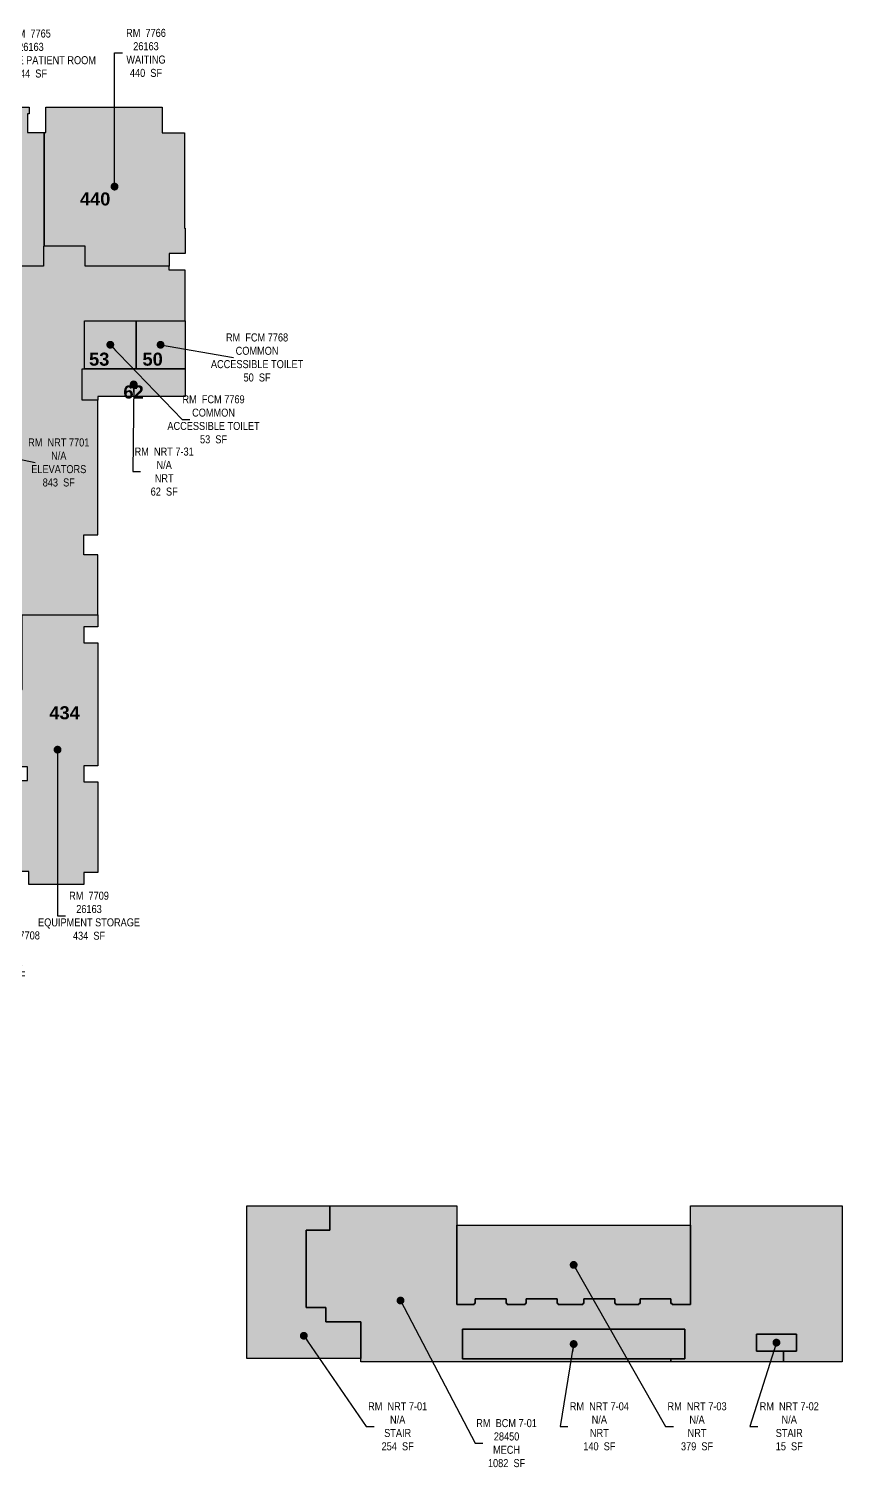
# Model space of a CAD drawing. Header units: inches. Extents: x -298 to 3431, y 1871 to 4448.
# Drawn here: x 2009 to 3431, y 1871 to 4388 of the extents above; entities that cross this region are included whole.
import ezdxf

# ---------------------------------------------------------------- set-up
doc = ezdxf.new("R2010")
doc.units = ezdxf.units.IN
doc.header["$LTSCALE"] = 96
doc.header["$MEASUREMENT"] = 0
doc.layers.get('Defpoints').update_dxf_attribs({"color": 31})
for name, color, linetype in [('0-LABEL', 3, 'Continuous'), ('1-NRT', 200, 'Continuous'), ('1-NRT-PTN', 253, 'Continuous'), ('3-FCM', 190, 'Continuous'), ('3-FCM-PTN', 9, 'Continuous'), ('4-OCC', 6, 'Continuous'), ('4-OCC-PTN', 95, 'Continuous')]:
    doc.layers.add(name, color=color, linetype=linetype)
doc.styles.add('AE-101i$0$Arial_B', font='arialbd.ttf', dxfattribs={"height": 9.132806})
doc.styles.add('ArialN', font='ARIALN.TTF')
doc.dimstyles.new('AB-220', dxfattribs={"dimscale": 220, "dimtxt": 0.070312, "dimasz": 0.0625, "dimexe": 0.0625, "dimexo": 0.125, "dimgap": 0.1875, "dimtad": 0, "dimdec": 4, "dimrnd": 0.0625, "dimzin": 0, "dimdsep": 46, "dimlunit": 4, "dimtxsty": 'ArialN', "dimblk": 'ARCHTICK', "dimcen": 0.0625, "dimclrd": 256, "dimclre": 256, "dimclrt": 256, "dimadec": 0, "dimazin": 0, "dimtfac": 1, "dimtdec": 4, "dimtofl": 0, "dimtmove": 2, "dimatfit": 3, "dimldrblk": 'DOT', "dimfxl": 0, "dimfrac": 2, "dimtolj": 1, "dimtzin": 0, "dimlwd": -1, "dimlwe": -1, "dimarcsym": 0})

# ---------------------------------------------------------------- blocks, each defined once
blk = doc.blocks.new('_ArchTick')
at = {"color": 0, "linetype": 'ByBlock', "const_width": 0.15}
blk.add_lwpolyline([(-0.5, -0.5), (0.5, 0.5)], dxfattribs=at)
blk = doc.blocks.new('_Dot')
at = {"lineweight": -2}
blk.add_line((-0.5, 0), (-1, 0), dxfattribs=at)
at = {"const_width": 0.5}
blk.add_lwpolyline([(-0.25, 0, 1), (0.25, 0, 1)], format="xyb", close=True, dxfattribs=at)

msp = doc.modelspace()

# ---------------------------------------------------------------- hatches: boundary and pattern name
at = {"layer": '1-NRT-PTN'}
h = msp.add_hatch(color=256, dxfattribs=at)
h.dxf.hatch_style = 1
h.paths.add_polyline_path([(2282.5, 3792.6), (2282.5, 3743.8), (2129.7, 3743.8), (2129.7, 3737.8), (2102.8, 3737.8), (2102.8, 3792.6)])
for points in [[(2390.3, 2328.1), (2482.3, 2328.1), (2535.8, 2328.1), (2535.8, 2285.1), (2494.3, 2285.1), (2494.3, 2150.1), (2528.3, 2150.1), (2528.3, 2125.1), (2589.8, 2125.1), (2589.8, 2060.6), (2390.3, 2060.6)], [(2757.8, 2294.1), (3165.8, 2294.1), (3165.8, 2155.1), (3133.8, 2155.1), (3133.8, 2157.1), (3131.8, 2157.1), (3131.8, 2165.1), (3077.8, 2165.1), (3077.8, 2157.1), (3075.8, 2157.1), (3075.8, 2155.1), (3035.8, 2155.1), (3035.8, 2157.1), (3033.8, 2157.1), (3033.8, 2165.1), (2979.8, 2165.1), (2979.8, 2157.1), (2977.8, 2157.1), (2977.8, 2155.1), (2934.8, 2155.1), (2934.8, 2157.1), (2932.8, 2157.1), (2932.8, 2165.1), (2878.8, 2165.1), (2878.8, 2157.1), (2876.8, 2157.1), (2876.8, 2155.1), (2845.8, 2155.1), (2845.8, 2157.1), (2843.8, 2157.1), (2843.8, 2165.1), (2789.8, 2165.1), (2789.8, 2157.1), (2787.8, 2157.1), (2787.8, 2155.1), (2757.8, 2155.1)], [(2767.3, 2112.1), (2767.3, 2060.1), (3156.3, 2060.1), (3156.3, 2112.1)], [(3281.3, 2103.6), (3351.3, 2103.6), (3351.3, 2073.6), (3281.3, 2073.6)]]:
    msp.add_hatch(color=256, dxfattribs=at).paths.add_polyline_path(points)
at = {"layer": '3-FCM-PTN'}
h = msp.add_hatch(color=256, dxfattribs=at)
h.dxf.hatch_style = 1
edge = h.paths.add_edge_path()
edge.add_arc((865.4, 3662.1), 265.3, 346.8175, 355.9138)
edge.add_line((1130, 3643.2), (1130, 3643.2))
edge.add_line((1130, 3643.2), (1129.1, 3643.3))
edge.add_line((1129.1, 3643.3), (1129.1, 3690.8))
edge.add_line((1129.1, 3690.8), (1130, 3690.9))
edge.add_arc((844.3, 3669.4), 286.5, 4.3007, 15.1537)
edge.add_arc((830.6, 3667.1), 300.4, 14.9027, 16.1646)
edge.add_line((1119.1, 3750.7), (1119.1, 3840))
edge.add_line((1119.1, 3840), (1143.2, 3840))
edge.add_line((1143.2, 3840), (1143.2, 3859.8))
edge.add_line((1143.2, 3859.8), (1223.1, 3859.8))
edge.add_line((1223.1, 3859.8), (1223.1, 3867.1))
edge.add_line((1223.1, 3867.1), (1332.1, 3867.1))
edge.add_line((1332.1, 3867.1), (1332.1, 3862.2))
edge.add_line((1332.1, 3862.2), (1421.3, 3862.2))
edge.add_line((1421.3, 3862.2), (1421.3, 3861))
edge.add_line((1421.3, 3861), (1499.8, 3861))
edge.add_line((1499.8, 3861), (1499.8, 3828))
edge.add_line((1499.8, 3828), (1573.7, 3828))
edge.add_line((1573.7, 3828), (1573.7, 3816.1))
edge.add_line((1573.7, 3816.1), (1681.2, 3816.1))
edge.add_line((1681.2, 3816.1), (1681.2, 3867.1))
edge.add_line((1681.2, 3867.1), (1997.6, 3867.1))
edge.add_line((1997.6, 3867.1), (1997.6, 3467.1))
edge.add_line((1997.6, 3467.1), (1817.8, 3467.1))
edge.add_line((1817.8, 3467.1), (1817.8, 3359.6))
edge.add_line((1817.8, 3359.6), (1864.8, 3359.6))
edge.add_line((1864.8, 3359.6), (1864.8, 3364))
edge.add_line((1864.8, 3364), (1950.6, 3364))
edge.add_line((1950.6, 3364), (1950.6, 3367.1))
edge.add_line((1950.6, 3367.1), (1997.6, 3367.1))
edge.add_line((1997.6, 3367.1), (1997.6, 3362.2))
edge.add_line((1997.6, 3362.2), (2129.7, 3362.2))
edge.add_line((2129.7, 3362.2), (2129.7, 3466.8))
edge.add_line((2129.7, 3466.8), (2105.3, 3466.8))
edge.add_line((2105.3, 3466.8), (2105.3, 3502.2))
edge.add_line((2105.3, 3502.2), (2129.7, 3502.2))
edge.add_line((2129.7, 3502.2), (2129.7, 3737.8))
edge.add_line((2129.7, 3737.8), (2102.8, 3737.8))
edge.add_line((2102.8, 3737.8), (2102.8, 3792.6))
edge.add_line((2102.8, 3792.6), (2106.6, 3792.6))
edge.add_line((2106.6, 3792.6), (2106.6, 3876.6))
edge.add_line((2106.6, 3876.6), (2282.5, 3876.6))
edge.add_line((2282.5, 3876.6), (2282.5, 3965.1))
edge.add_line((2282.5, 3965.1), (2254.6, 3965.1))
edge.add_line((2254.6, 3965.1), (2254.6, 3972.3))
edge.add_line((2254.6, 3972.3), (2107.7, 3972.3))
edge.add_line((2107.7, 3972.3), (2107.7, 4007))
edge.add_line((2107.7, 4007), (2035.2, 4007))
edge.add_line((2035.2, 4007), (2035.2, 3972.3))
edge.add_line((2035.2, 3972.3), (1626.2, 3972.3))
edge.add_line((1626.2, 3972.3), (1589.5, 3972.3))
edge.add_line((1589.5, 3972.3), (1589.5, 3972.6))
edge.add_line((1589.5, 3972.6), (1550, 3972.6))
edge.add_line((1550, 3972.6), (1550, 3998.1))
edge.add_line((1550, 3998.1), (1508.5, 3998.1))
edge.add_line((1508.5, 3998.1), (1508.5, 3972.6))
edge.add_line((1508.5, 3972.6), (1299.3, 3972.6))
edge.add_line((1299.3, 3972.6), (1224, 3972.6))
edge.add_line((1224, 3972.6), (1224, 4008.6))
edge.add_line((1224, 4008.6), (1177.3, 4008.6))
edge.add_line((1177.3, 4008.6), (1177.3, 3972.6))
edge.add_line((1177.3, 3972.6), (1137.8, 3972.6))
edge.add_line((1137.8, 3972.6), (1137.8, 3972.3))
edge.add_line((1137.8, 3972.3), (937.5, 3972.3))
edge.add_line((937.5, 3972.3), (937.5, 3972.6))
edge.add_line((937.5, 3972.6), (828.5, 3972.6))
edge.add_line((828.5, 3972.6), (796, 3966.8))
edge.add_line((796, 3966.8), (794.2, 3966.5))
edge.add_line((794.2, 3966.5), (794.4, 3965.4))
edge.add_line((794.4, 3965.4), (790.4, 3964.6))
edge.add_line((790.4, 3964.6), (739.9, 3954.5))
edge.add_line((739.9, 3954.5), (737, 3953.9))
edge.add_line((737, 3953.9), (734, 3953.2))
edge.add_line((734, 3953.2), (731, 3952.4))
edge.add_line((731, 3952.4), (727.7, 3951.4))
edge.add_line((727.7, 3951.4), (678.8, 3936.8))
edge.add_line((678.8, 3936.8), (674.8, 3935.6))
edge.add_line((674.8, 3935.6), (674.4, 3936.8))
edge.add_line((674.4, 3936.8), (670.8, 3936))
edge.add_line((670.8, 3936), (663.8, 3932.6))
edge.add_arc((-3126.9, 11874.6), 8800.2, 295.37872, 295.5149, ccw=False)
edge.add_line((644.9, 3923.6), (639, 3920.8))
edge.add_arc((898.8, 3296.6), 676.1, 112.5939, 115.9887)
edge.add_line((602.5, 3904.3), (651.6, 3803.3))
edge.add_arc((811.9, 3474.7), 365.6, 115.62, 116.0015, ccw=False)
edge.add_arc((896.6, 3301.1), 558.7, 110.3623, 115.7517, ccw=False)
edge.add_line((702.2, 3824.9), (701.7, 3826.1))
edge.add_line((701.7, 3826.1), (705.4, 3827.3))
edge.add_line((705.4, 3827.3), (742.5, 3839.3))
edge.add_line((742.5, 3839.3), (746.2, 3840.5))
edge.add_line((746.2, 3840.5), (750.7, 3840.4))
edge.add_arc((909.1, 3250.8), 610.6, 100.7421, 105.0366, ccw=False)
edge.add_line((795.3, 3850.6), (793.7, 3857.7))
edge.add_arc((829.2, 3664.7), 196.1, 43.5973, 100.4107, ccw=False)
edge.add_arc((829.3, 3664.9), 196, 28.9694, 43.591, ccw=False)
edge.add_arc((802.6, 3647.9), 227.6, 13.066, 29.4666, ccw=False)
edge.add_line((1024.3, 3699.3), (1026.9, 3666))
edge.add_line((1026.9, 3666), (1023.9, 3632.8))
edge.add_line((1023.9, 3632.8), (1015.3, 3600.5))
edge.add_line((1015.3, 3600.5), (1001.4, 3570.2))
edge.add_line((1001.4, 3570.2), (982.5, 3542.7))
edge.add_line((982.5, 3542.7), (959.3, 3518.8))
edge.add_line((959.3, 3518.8), (932.3, 3499.1))
edge.add_line((932.3, 3499.1), (902.4, 3484.3))
edge.add_line((902.4, 3484.3), (870, 3474.6))
edge.add_line((870, 3474.6), (870, 3477.8))
edge.add_line((870, 3477.8), (866.3, 3477.8))
edge.add_line((866.3, 3477.8), (866.3, 3359.8))
edge.add_line((866.3, 3359.8), (880.1, 3359.8))
edge.add_line((880.1, 3359.8), (880.1, 3353.2))
edge.add_line((880.1, 3353.2), (920.5, 3353.2))
edge.add_line((920.5, 3353.2), (920.5, 3359.8))
edge.add_line((920.5, 3359.8), (1156.2, 3359.8))
edge.add_line((1156.2, 3359.8), (1156.2, 3359.6))
edge.add_line((1156.2, 3359.6), (1191.2, 3359.6))
edge.add_line((1191.2, 3359.6), (1191.2, 3323.6))
edge.add_line((1191.2, 3323.6), (1237.8, 3323.6))
edge.add_line((1237.8, 3323.6), (1237.8, 3359.6))
edge.add_line((1237.8, 3359.6), (1277.3, 3359.6))
edge.add_line((1277.3, 3359.6), (1277.3, 3359.8))
edge.add_line((1277.3, 3359.8), (1477.4, 3359.8))
edge.add_line((1477.4, 3359.8), (1477.4, 3359.6))
edge.add_line((1477.4, 3359.6), (1516.9, 3359.6))
edge.add_line((1516.9, 3359.6), (1516.9, 3323.6))
edge.add_line((1516.9, 3323.6), (1563.5, 3323.6))
edge.add_line((1563.5, 3323.6), (1563.5, 3359.6))
edge.add_line((1563.5, 3359.6), (1603, 3359.6))
edge.add_line((1603, 3359.6), (1603, 3359.8))
edge.add_line((1603, 3359.8), (1817.8, 3359.6))
edge.add_line((1817.8, 3359.6), (1817.8, 3467.1))
edge.add_line((1817.8, 3467.1), (1681.2, 3467.1))
edge.add_line((1681.2, 3467.1), (1681.2, 3518))
edge.add_line((1681.2, 3518), (1578.6, 3518))
edge.add_line((1578.6, 3518), (1578.6, 3496.1))
edge.add_line((1578.6, 3496.1), (1530.1, 3496.1))
edge.add_line((1530.1, 3496.1), (1530.1, 3467.1))
edge.add_line((1530.1, 3467.1), (1499.1, 3467.1))
edge.add_line((1499.1, 3467.1), (1499.1, 3496.1))
edge.add_line((1499.1, 3496.1), (1403.3, 3496.1))
edge.add_line((1403.3, 3496.1), (1403.3, 3472.2))
edge.add_line((1403.3, 3472.2), (1339.3, 3472.2))
edge.add_line((1339.3, 3472.2), (1335.6, 3472.2))
edge.add_line((1335.6, 3472.2), (1257, 3472.2))
edge.add_line((1257, 3472.2), (1257, 3474.3))
edge.add_line((1257, 3474.3), (1143.1, 3474.3))
edge.add_line((1143.1, 3474.3), (1143.1, 3498.3))
edge.add_line((1143.1, 3498.3), (1092.1, 3521.2))
edge.add_arc((866.8, 3656.1), 262.6, 329.082, 348.0237)
h = msp.add_hatch(color=256, dxfattribs=at)
h.dxf.hatch_style = 1
h.paths.add_polyline_path([(2282.5, 3876.6), (2282.5, 3792.6), (2196.7, 3792.6), (2196.7, 3876.6)])
h.paths.add_polyline_path([(2196.7, 3876.6), (2196.7, 3792.6), (2106.6, 3792.6), (2106.6, 3876.6)])
at = {"layer": '4-OCC-PTN'}
h = msp.add_hatch(color=36, dxfattribs=at)
h.dxf.hatch_style = 1
h.paths.add_polyline_path([(2035.8, 4206), (2035.8, 4007), (2035.2, 4007), (2035.2, 3972.3), (1855.7, 3972.3), (1852.6, 3972.3), (1852.6, 4206), (1855.7, 4206), (1855.7, 4238.5), (1850.6, 4238.5), (1850.6, 4250.3), (2010.1, 4250.3), (2010.1, 4238.5), (2007, 4238.5), (2007, 4206)])
h = msp.add_hatch(color=36, dxfattribs=at)
h.dxf.hatch_style = 1
h.paths.add_polyline_path([(2281.5, 4205.7), (2281.5, 4038.6), (2282.5, 4038.6), (2282.5, 3994.1), (2254.6, 3994.1), (2254.6, 3972.3), (2107.7, 3972.3), (2107.7, 4007), (2035.8, 4007), (2035.8, 4206), (2038.8, 4206), (2038.8, 4250.3), (2242.1, 4250.3), (2242.1, 4205.7)])
h = msp.add_hatch(color=36, dxfattribs=at)
h.dxf.hatch_style = 1
h.paths.add_polyline_path([(2129.7, 3362.2), (2129.7, 3341.1), (2105.3, 3341.1), (2105.3, 3313.1), (2129.7, 3313.1), (2129.7, 3098.1), (2105.3, 3098.1), (2105.3, 3070.1), (2129.7, 3070.1), (2129.7, 2911.3), (2105.3, 2911.3), (2105.3, 2890), (2009, 2890), (2009, 2913), (1989.2, 2913), (1989.2, 3072.3), (2006.8, 3072.3), (2006.8, 3095.8), (1989.2, 3095.8), (1989.2, 3231.6), (1997.6, 3231.6), (1997.6, 3362.2)])
msp.add_hatch(color=55, dxfattribs=at).paths.add_polyline_path([(2535.8, 2328.1), (2757.8, 2328.1), (2757.8, 2294.1), (2757.8, 2155.1), (2787.8, 2155.1), (2787.8, 2157.1), (2789.8, 2157.1), (2789.8, 2165.1), (2843.8, 2165.1), (2843.8, 2157.1), (2845.8, 2157.1), (2845.8, 2155.1), (2876.8, 2155.1), (2876.8, 2157.1), (2878.8, 2157.1), (2878.8, 2165.1), (2932.8, 2165.1), (2932.8, 2157.1), (2934.8, 2157.1), (2934.8, 2155.1), (2977.8, 2155.1), (2977.8, 2157.1), (2979.8, 2157.1), (2979.8, 2165.1), (3033.8, 2165.1), (3033.8, 2157.1), (3035.8, 2157.1), (3035.8, 2155.1), (3075.8, 2155.1), (3075.8, 2157.1), (3077.8, 2157.1), (3077.8, 2165.1), (3131.8, 2165.1), (3131.8, 2157.1), (3133.8, 2157.1), (3133.8, 2155.1), (3165.8, 2155.1), (3165.8, 2294.1), (3165.8, 2328.1), (3431.3, 2328.1), (3431.3, 2055.1), (3328.8, 2055.1), (3328.8, 2073.6), (3351.3, 2073.6), (3351.3, 2103.6), (3281.3, 2103.6), (3281.3, 2073.6), (3328.8, 2073.6), (3328.8, 2055.1), (3131.8, 2055.1), (3131.8, 2060.1), (3156.3, 2060.1), (3156.3, 2112.1), (2767.3, 2112.1), (2767.3, 2060.1), (3131.8, 2060.1), (3131.8, 2055.1), (2589.8, 2055.1), (2589.8, 2125.1), (2528.3, 2125.1), (2528.3, 2150.1), (2494.3, 2150.1), (2494.3, 2285.1), (2535.8, 2285.1)])

# ---------------------------------------------------------------- linework, layer by layer
at = {"layer": '1-NRT'}
for points in [[(2282.5, 3792.6), (2282.5, 3743.8), (2129.7, 3743.8), (2129.7, 3737.8), (2102.8, 3737.8), (2102.8, 3792.6)], [(2390.3, 2328.1), (2482.3, 2328.1), (2535.8, 2328.1), (2535.8, 2285.1), (2494.3, 2285.1), (2494.3, 2150.1), (2528.3, 2150.1), (2528.3, 2125.1), (2589.8, 2125.1), (2589.8, 2060.6), (2390.3, 2060.6)], [(2757.8, 2294.1), (3165.8, 2294.1), (3165.8, 2155.1), (3133.8, 2155.1), (3133.8, 2157.1), (3131.8, 2157.1), (3131.8, 2165.1), (3077.8, 2165.1), (3077.8, 2157.1), (3075.8, 2157.1), (3075.8, 2155.1), (3035.8, 2155.1), (3035.8, 2157.1), (3033.8, 2157.1), (3033.8, 2165.1), (2979.8, 2165.1), (2979.8, 2157.1), (2977.8, 2157.1), (2977.8, 2155.1), (2934.8, 2155.1), (2934.8, 2157.1), (2932.8, 2157.1), (2932.8, 2165.1), (2878.8, 2165.1), (2878.8, 2157.1), (2876.8, 2157.1), (2876.8, 2155.1), (2845.8, 2155.1), (2845.8, 2157.1), (2843.8, 2157.1), (2843.8, 2165.1), (2789.8, 2165.1), (2789.8, 2157.1), (2787.8, 2157.1), (2787.8, 2155.1), (2757.8, 2155.1)], [(2767.3, 2112.1), (3156.3, 2112.1), (3156.3, 2060.1), (2767.3, 2060.1)], [(3281.3, 2103.6), (3351.3, 2103.6), (3351.3, 2073.6), (3281.3, 2073.6)]]:
    msp.add_lwpolyline(points, close=True, dxfattribs=at)
at = {"layer": '3-FCM'}
msp.add_lwpolyline([(1997.6, 3362.2), (2129.7, 3362.2), (2129.7, 3466.8), (2105.3, 3466.8), (2105.3, 3502.2), (2129.7, 3502.2), (2129.7, 3737.8), (2102.8, 3737.8), (2102.8, 3792.6), (2106.6, 3792.6), (2106.6, 3876.6), (2282.5, 3876.6), (2282.5, 3965.1), (2254.6, 3965.1), (2254.6, 3972.3), (2107.7, 3972.3), (2107.7, 4007), (2035.2, 4007), (2035.2, 3972.3), (1626.2, 3972.3)], dxfattribs=at)
for points in [[(2196.7, 3876.6), (2196.7, 3792.6), (2106.6, 3792.6), (2106.6, 3876.6)], [(2282.5, 3876.6), (2282.5, 3792.6), (2196.7, 3792.6), (2196.7, 3876.6)]]:
    msp.add_lwpolyline(points, close=True, dxfattribs=at)
at = {"layer": '4-OCC'}
for points in [[(2035.8, 4206), (2035.8, 4007), (2035.2, 4007), (2035.2, 3972.3), (1855.7, 3972.3), (1852.6, 3972.3), (1852.6, 4206), (1855.7, 4206), (1855.7, 4238.5), (1850.6, 4238.5), (1850.6, 4250.3), (2010.1, 4250.3), (2010.1, 4238.5), (2007, 4238.5), (2007, 4206)], [(2281.5, 4205.7), (2281.5, 4038.6), (2282.5, 4038.6), (2282.5, 3994.1), (2254.6, 3994.1), (2254.6, 3972.3), (2107.7, 3972.3), (2107.7, 4007), (2035.8, 4007), (2035.8, 4206), (2038.8, 4206), (2038.8, 4250.3), (2242.1, 4250.3), (2242.1, 4205.7)], [(2129.7, 3362.2), (2129.7, 3341.1), (2105.3, 3341.1), (2105.3, 3313.1), (2129.7, 3313.1), (2129.7, 3098.1), (2105.3, 3098.1), (2105.3, 3070.1), (2129.7, 3070.1), (2129.7, 2911.3), (2105.3, 2911.3), (2105.3, 2890), (2009, 2890), (2009, 2913), (1989.2, 2913), (1989.2, 3072.3), (2006.8, 3072.3), (2006.8, 3095.8), (1989.2, 3095.8), (1989.2, 3231.6), (1997.6, 3231.6), (1997.6, 3362.2)], [(2535.8, 2328.1), (2757.8, 2328.1), (2757.8, 2294.1), (2757.8, 2155.1), (2787.8, 2155.1), (2787.8, 2157.1), (2789.8, 2157.1), (2789.8, 2165.1), (2843.8, 2165.1), (2843.8, 2157.1), (2845.8, 2157.1), (2845.8, 2155.1), (2876.8, 2155.1), (2876.8, 2157.1), (2878.8, 2157.1), (2878.8, 2165.1), (2932.8, 2165.1), (2932.8, 2157.1), (2934.8, 2157.1), (2934.8, 2155.1), (2977.8, 2155.1), (2977.8, 2157.1), (2979.8, 2157.1), (2979.8, 2165.1), (3033.8, 2165.1), (3033.8, 2157.1), (3035.8, 2157.1), (3035.8, 2155.1), (3075.8, 2155.1), (3075.8, 2157.1), (3077.8, 2157.1), (3077.8, 2165.1), (3131.8, 2165.1), (3131.8, 2157.1), (3133.8, 2157.1), (3133.8, 2155.1), (3165.8, 2155.1), (3165.8, 2294.1), (3165.8, 2328.1), (3431.3, 2328.1), (3431.3, 2055.1), (3328.8, 2055.1), (3328.8, 2073.6), (3351.3, 2073.6), (3351.3, 2103.6), (3281.3, 2103.6), (3281.3, 2073.6), (3328.8, 2073.6), (3328.8, 2055.1), (3131.8, 2055.1), (3131.8, 2060.1), (3156.3, 2060.1), (3156.3, 2112.1), (2767.3, 2112.1), (2767.3, 2060.1), (3131.8, 2060.1), (3131.8, 2055.1), (2589.8, 2055.1), (2589.8, 2125.1), (2528.3, 2125.1), (2528.3, 2150.1), (2494.3, 2150.1), (2494.3, 2285.1), (2535.8, 2285.1)]]:
    msp.add_lwpolyline(points, close=True, dxfattribs=at)

# ---------------------------------------------------------------- texts
at = {"layer": '0-LABEL', "char_height": 14, "attachment_point": 5, "style": 'ArialN'}
for s, insert in [('RM  7765\\P26163\\PACCESSIBLE PATIENT ROOM\\P344  SF', (2013, 4344.1)), ('RM  7766\\P26163\\PWAITING\\P440  SF', (2214.1, 4345.2)), ('RM  FCM 7768\\PCOMMON\\PACCESSIBLE TOILET\\P50  SF', (2408.3, 3812.3)), ('RM  FCM 7769\\PCOMMON\\PACCESSIBLE TOILET\\P53  SF', (2332.2, 3704.1)), ('RM  NRT 7701\\PN/A\\PELEVATORS\\P843  SF', (2061.6, 3628.6)), ('RM  NRT 7-31\\PN/A\\PNRT\\P62  SF', (2245.9, 3612.6)), ('RM  7709\\P26163\\PEQUIPMENT STORAGE\\P434  SF', (2114.5, 2835.5)), ('RM  NRT 7708\\PN/A\\PSTAIR\\P395  SF', (1975.1, 2766)), ('RM  NRT 7-01\\PN/A\\PSTAIR\\P254  SF', (2654.1, 1942.1)), ('RM  NRT 7-04\\PN/A\\PNRT\\P140  SF', (3006.7, 1942.1)), ('RM  NRT 7-03\\PN/A\\PNRT\\P379  SF', (3177.5, 1942.1)), ('RM  NRT 7-02\\PN/A\\PSTAIR\\P15  SF', (3338.7, 1942.1)), ('RM  BCM 7-01\\P28450\\PMECH\\P1082  SF', (2844.5, 1912.7))]:
    msp.add_mtext(s, dxfattribs=dict(at, insert=insert))
at = {"layer": 'Defpoints', "style": 'AE-101i$0$Arial_B'}
for s, p in [('440', (2098.6, 4078.3)), ('53', (2114.6, 3798)), ('50', (2208, 3798)), ('62', (2174.6, 3740.5)), ('434', (2045.2, 3179.3))]:
    msp.add_text(s, height=22.83, dxfattribs=at).set_placement(p)

# ---------------------------------------------------------------- leaders
at = {"layer": '0-LABEL', "annotation_type": 0, "has_hookline": 1, "hookline_direction": 0}
for points, text_width in [([(1958, 4111.3), (1958, 4344.1), (1971.8, 4344.1)], 226), ([(2159.1, 4111.3), (2159.1, 4345.2), (2172.9, 4345.2)], 67.5), ([(2151.7, 3834.6), (2277.2, 3704.1), (2291, 3704.1)], 161), ([(2239.6, 3834.6), (2367.1, 3812.3)], 161), ([(1839.4, 3667.1), (2020.4, 3628.6)], 102.7), ([(2059.5, 3126.1), (2059.5, 2835.5), (2073.2, 2835.5)], 176.1), ([(2961.8, 2224.6), (3122.5, 1942.1), (3136.3, 1942.1)], 101.4), ([(2659.1, 2162.2), (2789.5, 1912.7), (2803.2, 1912.7)], 101.8), ([(2490, 2100.6), (2599.1, 1942.1), (2612.9, 1942.1)], 99.2), ([(2961.8, 2086.1), (2938, 1942.1), (2951.7, 1942.1)], 101.3), ([(3316.3, 2088.6), (3269.9, 1942.1), (3283.7, 1942.1)], 101.3)]:
    msp.add_leader(points, dimstyle='AB-220', dxfattribs=dict(at, text_width=text_width))
for points, text_width in [([(2192.6, 3765.2), (2190.9, 3612.6), (2204.6, 3612.6)], 99.2), ([(1906, 3127.9), (1920.1, 2766), (1933.8, 2766)], 105)]:
    msp.add_leader(points, dimstyle='AB-220', override={"dimfxl": 0.0625}, dxfattribs=dict(at, text_width=text_width))

doc.saveas('drawing.dxf')
